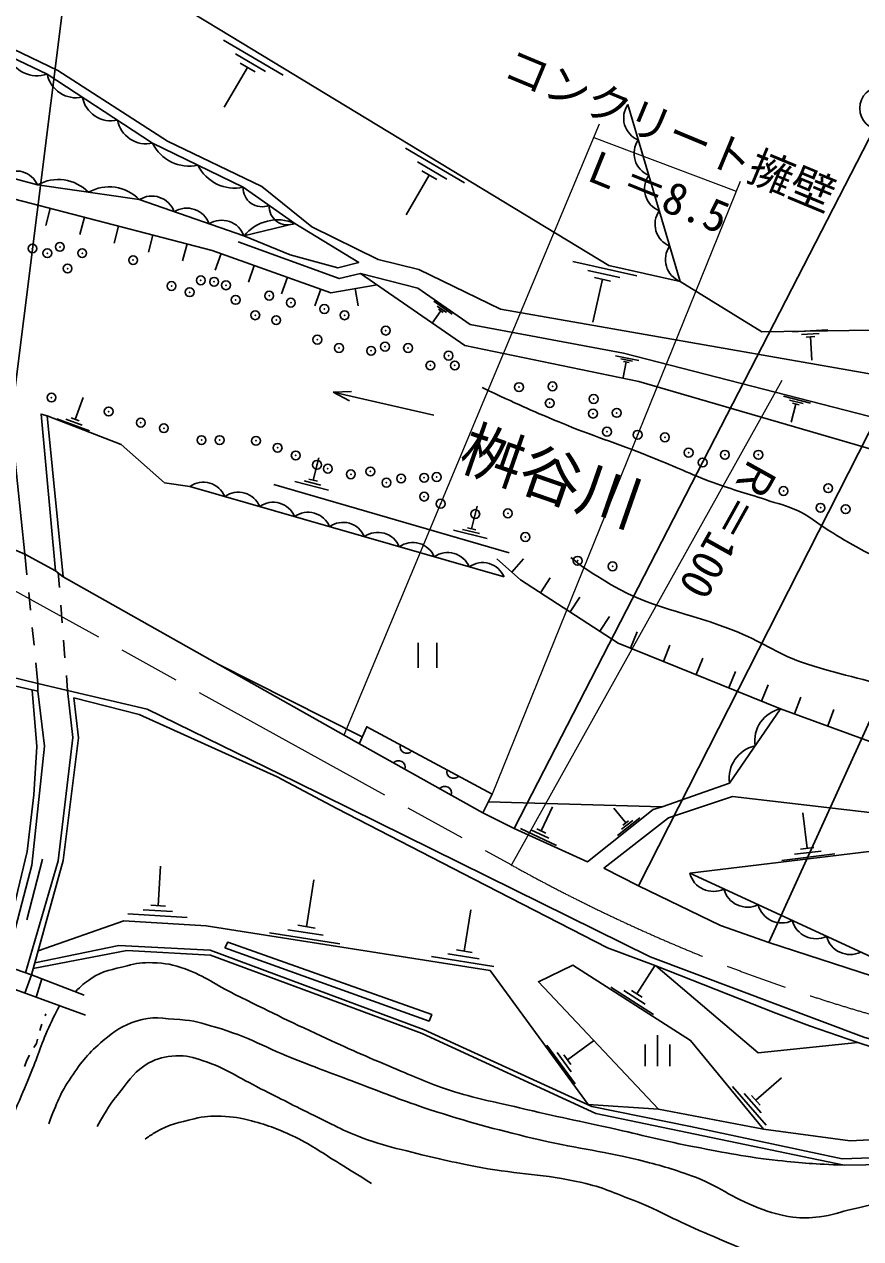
# Model space of a CAD drawing. Units: millimetres, scale not verified. Extents: x 40000 to 680000, y 20000 to 380000.
# Drawn here: x 117758 to 165095, y 249742 to 318508 of the extents above; entities that cross this region are included whole.
import ezdxf
from ezdxf.enums import TextEntityAlignment as Align

# ---------------------------------------------------------------- set-up
doc = ezdxf.new("R2010")
doc.units = ezdxf.units.MM
doc.header["$LTSCALE"] = 1000
doc.header["$PDMODE"] = 32
doc.header["$PDSIZE"] = 500
doc.linetypes.add('CHAIN', pattern=[18.5, 12, -1.5, 3.5, -1.5])
for name, color, linetype, lineweight in [('M-BGD', 7, 'Continuous', 25), ('M-BMK', 2, 'CHAIN', 13), ('M-STR-HTXT', 7, 'Continuous', 13), ('M-STR-STR1', 1, 'Continuous', 25)]:
    doc.layers.add(name, color=color, linetype=linetype, lineweight=lineweight)
doc.styles.add('ＭＳ ゴシック', font='')
doc.styles.get('ＭＳ ゴシック').set_extended_font_data('MS Gothic')

msp = doc.modelspace()

# ---------------------------------------------------------------- linework, layer by layer
at = {"layer": 'M-BGD'}
for p, q in [((116148, 289294), (122249, 337899)), ((129038, 317611), (132414, 315628)), ((129717, 316834), (131405, 315842)), ((130396, 316056), (129074, 313806)), ((129974, 316304), (130818, 315809)), ((151917, 313961), (154874, 303944)), ((165881, 312617), (145488, 272972)), ((173901, 311829), (152525, 269717)), ((139332, 311500), (142680, 309533)), ((140005, 310729), (141679, 309746)), ((140259, 310204), (141096, 309713)), ((140678, 309958), (139367, 307726)), ((179411, 309429), (159889, 266513)), ((119224, 308080), (118972, 307113)), ((121160, 307579), (120909, 306611)), ((123096, 307077), (122846, 306109)), ((125032, 306576), (124782, 305608)), ((126968, 306075), (126718, 305107)), ((128891, 305528), (128555, 304586)), ((130774, 304856), (130438, 303914)), ((148808, 305082), (152434, 304264)), ((132658, 304184), (132322, 303242)), ((149646, 304575), (151460, 304166)), ((150485, 304068), (149939, 301650)), ((150031, 304171), (150938, 303966)), ((134542, 303511), (134206, 302569)), ((136487, 303543), (136654, 302557)), ((140930, 302821), (141973, 302095)), ((141331, 302284), (140846, 301589)), ((141130, 302553), (141652, 302189)), ((141200, 302375), (141461, 302193)), ((161243, 301084), (163226, 301203)), ((161749, 300948), (162740, 301008)), ((162006, 300798), (162502, 300828)), ((162254, 300813), (162334, 299492)), ((151217, 299739), (152529, 299472)), ((151523, 299563), (152179, 299430)), ((151828, 299387), (151651, 298513)), ((151665, 299420), (151992, 299354)), ((120633, 296136), (121088, 297367)), ((135245, 297671), (136280, 297709)), ((140933, 296368), (135245, 297671)), ((135245, 297671), (136160, 297186)), ((160717, 297457), (162257, 297063)), ((161069, 297230), (161839, 297033)), ((161421, 297003), (161158, 295977)), ((161228, 297053), (161613, 296954)), ((119966, 287229), (119048, 296333)), ((121443, 295487), (119596, 296169)), ((121038, 295811), (120115, 296153)), ((120864, 296051), (120402, 296221)), ((134107, 292691), (134423, 293965)), ((144910, 287212), (127128, 292337)), ((131888, 292458), (145198, 288587)), ((134983, 292135), (133072, 292610)), ((134545, 292413), (133590, 292651)), ((134346, 292632), (133868, 292750)), ((143074, 289945), (143391, 291219)), ((143951, 289389), (142040, 289864)), ((143512, 289667), (142557, 289904)), ((143313, 289886), (142835, 290004)), ((145352, 287485), (146014, 288235)), ((146972, 286320), (147517, 287158)), ((148649, 285230), (149194, 286068)), ((150326, 284140), (150871, 284978)), ((152070, 283180), (152444, 284107)), ((140058, 283475), (140058, 282075)), ((141108, 282075), (141108, 283475)), ((153925, 282431), (154299, 283359)), ((136878, 278157), (128662, 282316)), ((155779, 281683), (156154, 282611)), ((157634, 280935), (158008, 281862)), ((120205, 280775), (118528, 281184)), ((159489, 280186), (159863, 281114)), ((161353, 279463), (161698, 280402)), ((160563, 279753), (157667, 275540)), ((163231, 278774), (163575, 279713)), ((143718, 273864), (136852, 277688)), ((144023, 274474), (153861, 274196)), ((147013, 272831), (147650, 274188)), ((151793, 273282), (151119, 274121)), ((162066, 271852), (161823, 273858)), ((152590, 273578), (151332, 272567)), ((152191, 273430), (151562, 272925)), ((151950, 273409), (151635, 273156)), ((147872, 272014), (145836, 272970)), ((147442, 272423), (146425, 272901)), ((147268, 272712), (146759, 272951)), ((162849, 271692), (161344, 271509)), ((162442, 271897), (161690, 271806)), ((117910, 267792), (118779, 271228)), ((163632, 271532), (160622, 271167)), ((125330, 268594), (125465, 270828)), ((155418, 270435), (170901, 263288)), ((133730, 267410), (134147, 270066)), ((126151, 268265), (124476, 268366)), ((125749, 268569), (124912, 268620)), ((142660, 266025), (143028, 268367)), ((126972, 267935), (123622, 268137)), ((135618, 266432), (131633, 267059)), ((134674, 266921), (132681, 267234)), ((134228, 267331), (133232, 267488)), ((144324, 265163), (140811, 265715)), ((143492, 265594), (141736, 265870)), ((143099, 265956), (142221, 266094)), ((152424, 263610), (153457, 265224)), ((117795, 263639), (118159, 264691)), ((118421, 263411), (118745, 264464)), ((153376, 262431), (150955, 263981)), ((152900, 263020), (151689, 263795)), ((152726, 263416), (152121, 263803)), ((118985, 262478), (118937, 262359)), ((118704, 261776), (118637, 261526)), ((118752, 261895), (118704, 261776)), ((118441, 260793), (118304, 260561)), ((118508, 261043), (118441, 260793)), ((148933, 258509), (147328, 260707)), ((148497, 259876), (149963, 260946)), ((152887, 259517), (152887, 260742)), ((153587, 259517), (153587, 261267)), ((154287, 259517), (154287, 260742)), ((118051, 260130), (117914, 259898)), ((148715, 259192), (147912, 260292)), ((148698, 259601), (148296, 260150)), ((117914, 259898), (117765, 259500)), ((159160, 257583), (160614, 258850)), ((159746, 256176), (157846, 258358)), ((159453, 256879), (158503, 257970)), ((159397, 257311), (158922, 257856))]:
    msp.add_line(p, q, dxfattribs=at)
for points in [[(99953, 323866), (105917, 321852), (111051, 320035), (119661, 315888), (125862, 311899), (131194, 309332), (134037, 307041), (137789, 305185), (140080, 304632), (144701, 302381), (173371, 297362), (181296, 298968), (184811, 300916), (186852, 305682)], [(181217, 308684), (178532, 304576), (165696, 301180), (159495, 301101), (154874, 303944), (150846, 304853), (128849, 318191), (123975, 321163), (118534, 323831), (105559, 321973)], [(100269, 323037), (110207, 319914), (119054, 315688), (125018, 311778), (130152, 309290), (133075, 307236), (130191, 306525), (124267, 308579), (118501, 309408), (110720, 311502), (104260, 313225)], [(103599, 311321), (108722, 310814), (119544, 307997), (128391, 305706), (135105, 303310), (137721, 303751)], [(133075, 307236), (136684, 305028), (135499, 304712), (132813, 305449), (130191, 306525)], [(129864, 306187), (135578, 304107), (136789, 304396)], [(80012, 304296), (82878, 303094), (90952, 299109), (99097, 294598), (102801, 291123), (116036, 281784), (118528, 281184)], [(136789, 304396), (142687, 300315), (152534, 298288), (166279, 294272)], [(136789, 304396), (140034, 303567), (142983, 301513), (151672, 299881), (166865, 295984)], [(118517, 280740), (115919, 281337), (101259, 291877), (98626, 294458), (89437, 299381), (85382, 301356), (79870, 303940)], [(101374, 296893), (102664, 296182), (117251, 288731), (117787, 288502), (116961, 296498)], [(119048, 296333), (118706, 296439), (119522, 287557)], [(119048, 296333), (123231, 294707), (125689, 292548), (127128, 292337)], [(118209, 280810), (118476, 277617), (118292, 274879), (117923, 271667), (117397, 269455), (117002, 267744), (106180, 273589), (103547, 275590), (100862, 277670), (98413, 279408), (93805, 285780), (86644, 292310), (83642, 293705), (81799, 293863), (77507, 292152), (74754, 291042)], [(117787, 288502), (119522, 287557), (119966, 287229), (136852, 277688)], [(176563, 274538), (169177, 276592), (160563, 279753), (151365, 283464), (145836, 287058), (144493, 288243)], [(116702, 265179), (118177, 270902), (118896, 277625), (118517, 280740), (118528, 281184)], [(117822, 264805), (119666, 271144), (120497, 278119), (120205, 280775), (124710, 279734), (133124, 275614), (153170, 265703), (165264, 261156), (170706, 259594), (176393, 258471), (183010, 257505), (218073, 254692), (232449, 253393), (237873, 253025), (241577, 253095), (245000, 253323), (247557, 253515), (248521, 253729)], [(118159, 264691), (119949, 271151), (120827, 278102), (120564, 280366), (124250, 279418), (132061, 275890), (135449, 274100), (143208, 270098), (150773, 266218), (153494, 265200), (160287, 262515), (162200, 261795), (164938, 260847), (168467, 259706), (171293, 259039), (175154, 258161), (182615, 257161), (192954, 256248), (202081, 255528), (210630, 254897), (216525, 254417), (228563, 253387)], [(136707, 277771), (137135, 278735), (144244, 274917), (143718, 273864)], [(143718, 273864), (145488, 272972), (149635, 271076), (153343, 274054), (153861, 274196), (157667, 275540)], [(150549, 270731), (154209, 273574), (157842, 274786), (171586, 273179), (184475, 271073), (196165, 268545), (201339, 267124)], [(155418, 270435), (167284, 271874), (202682, 265307)], [(150549, 270731), (152525, 269717), (157168, 267479), (159889, 266513), (167963, 263898), (170901, 263288), (178442, 261581), (186140, 260677), (205176, 259044), (221851, 257320), (236060, 256089), (239634, 256047)], [(118533, 266040), (123386, 267737), (128056, 267456), (144120, 264931), (149664, 257339)], [(113332, 266341), (113033, 265376), (121213, 262392)], [(113332, 266341), (116298, 265320), (118159, 264691), (121143, 263533)], [(246579, 253153), (245596, 252781), (240611, 251740), (239078, 251798), (233537, 252498), (232931, 252498), (216080, 253603), (210287, 253209), (201019, 253288), (179560, 253603), (173268, 254578), (164052, 254262), (155468, 256105), (149887, 257237), (140355, 261581), (128270, 266084), (123109, 266347), (118346, 265365)], [(118259, 265051), (123557, 266058), (128287, 265796), (140271, 261353), (150104, 256824), (164164, 253902), (173985, 254060), (179857, 253165), (210663, 252770), (216192, 253165), (233544, 252190), (240679, 251295), (246472, 252585), (247231, 253203)], [(153651, 257085), (146856, 264291), (148805, 265239), (155466, 260973), (159594, 255938)], [(153494, 265200), (159297, 260276), (164938, 260847)], [(149664, 257339), (153651, 257085), (159594, 255938), (164491, 255280), (172917, 255727), (180263, 254332), (201353, 254411), (211753, 253858), (216251, 254439)]]:
    msp.add_lwpolyline(points, dxfattribs=at)
msp.add_lwpolyline([(129102, 266221), (129277, 266537), (140815, 262430), (140663, 262067)], close=True, dxfattribs=at)
msp.add_circle((166291, 313750), 1250, dxfattribs=at)
for centre, radius, start, end in [((118488, 317346), 1752, 200.07808, 288.85631), ((120685, 316009), 1663, 191.11835, 282.38162), ((122673, 314705), 1663, 191.11835, 282.38162), ((153019, 313197), 1341, 145.28521, 247.61609), ((124661, 313402), 1663, 191.11835, 282.38162), ((127079, 312762), 2284, 205.50919, 282.77973), ((153610, 311194), 1341, 145.28521, 247.61609), ((117330, 308932), 1264, 22.13743, 127.74646), ((129647, 311518), 2284, 205.50919, 282.77973), ((119676, 307349), 2371, 43.91899, 119.71094), ((154202, 309191), 1341, 145.28521, 247.61609), ((122559, 306934), 2371, 43.91899, 119.71094), ((124979, 307441), 1342, 19.74177, 122.01877), ((131197, 309225), 1048, 176.41503, 293.39334), ((126953, 306757), 1342, 19.74177, 122.01877), ((132659, 308198), 1048, 176.41503, 293.39334), ((128928, 306072), 1342, 19.74177, 122.01877), ((132101, 304983), 2454, 66.62856, 141.07428), ((154793, 307187), 1341, 145.28521, 247.61609), ((155385, 305184), 1341, 145.28521, 247.61609), ((127893, 291277), 1307, 22.04895, 125.79151), ((129868, 290708), 1307, 22.04895, 125.79151), ((131844, 290138), 1307, 22.04895, 125.79151), ((133820, 289569), 1307, 22.04895, 125.79151), ((135795, 288999), 1307, 22.04895, 125.79151), ((137771, 288430), 1307, 22.04895, 125.79151), ((139747, 287860), 1307, 22.04895, 125.79151), ((141723, 287291), 1307, 22.04895, 125.79151), ((143698, 286721), 1307, 22.04895, 125.79151), ((160979, 277916), 1884, 102.75963, 188.22332), ((139408, 277610), 384, 164.44294, 319.08217), ((159531, 275810), 1884, 102.75963, 188.22332), ((138933, 276432), 384, 343.56052, 138.19976), ((142051, 276191), 384, 164.44294, 319.08217), ((141554, 274973), 384, 343.56052, 138.19976), ((156757, 270792), 1386, 194.95965, 295.48904), ((158692, 269899), 1386, 194.95965, 295.48904), ((160628, 269006), 1386, 194.95965, 295.48904), ((162563, 268112), 1386, 194.95965, 295.48904), ((164498, 267219), 1386, 194.95965, 295.48904)]:
    msp.add_arc(centre, radius, start, end, dxfattribs=at)
for points, knots in [([(143672, 297936), (145734, 296965), (146301, 296705), (148017, 295988), (149996, 295161), (151157, 294830), (153151, 294039), (154476, 293514), (155191, 293153), (156521, 292644), (157745, 292175), (158465, 292008), (159707, 291591), (160418, 291352), (160843, 291284), (161524, 290971), (162252, 290635), (162573, 290291), (163256, 289871), (163975, 289428), (164371, 289166), (165117, 288770), (166114, 288241), (166713, 288020), (167761, 287600), (170244, 286606), (171639, 286049), (174180, 285216), (174814, 285008), (175167, 284882), (175812, 284716), (176832, 284453), (177399, 284252), (178445, 284136), (180316, 283929), (181389, 284202), (183264, 284031), (183965, 283967), (184352, 283860), (185028, 283662), (185965, 283389), (186385, 282970), (187251, 282519), (187622, 282327), (187797, 282140), (188198, 282020), (188662, 281881), (188946, 281895), (189430, 281874), (190253, 281840), (190717, 281971), (191537, 281906), (191918, 281876), (192120, 281781), (192499, 281729), (192770, 281692), (192863, 281681), (193195, 281652)], [0, 0, 0, 0, 1, 1, 1, 2, 2, 2, 3, 3, 3, 4, 4, 4, 5, 5, 5, 6, 6, 6, 7, 7, 7, 8, 8, 8, 9, 9, 9, 10, 10, 10, 11, 11, 11, 12, 12, 12, 13, 13, 13, 14, 14, 14, 15, 15, 15, 16, 16, 16, 17, 17, 17, 18, 18, 18, 19, 19, 19, 19]), ([(148680, 288317), (149450, 287696), (149753, 287535), (150470, 287080), (153192, 285352), (155179, 285309), (158159, 284078), (159698, 283442), (160444, 282801), (162029, 282288), (164242, 281572), (165546, 281389), (167769, 280708), (168136, 280596), (168334, 280508), (168691, 280366), (169905, 279883), (170517, 279458), (171719, 278944), (172363, 278668), (172686, 278374), (173377, 278259), (175021, 277987), (175982, 278156), (177643, 278286), (179394, 278422), (180315, 278965), (182066, 279102), (183738, 279232), (184703, 279268), (186358, 278997), (187870, 278748), (188630, 278254), (190071, 277733), (192125, 276989), (193197, 276353), (195279, 275692), (196598, 275274), (197328, 274944), (198702, 274779), (200400, 274576), (201369, 274480), (203075, 274584), (203897, 274634), (204357, 274722), (205158, 274912), (205927, 275093), (206235, 275567), (207007, 275731), (207259, 275784), (207412, 275728), (207663, 275672), (208216, 275551), (208493, 275347), (208962, 275029), (209330, 274779), (209450, 274524), (209675, 274139), (210146, 273338), (209945, 272693), (210354, 271857), (210559, 271440), (210663, 271193), (210951, 270828), (211772, 269784), (212166, 269105), (213216, 268293), (213630, 267972), (213881, 267756), (214394, 267653), (214670, 267597), (214802, 267581), (215112, 267598)], [0, 0, 0, 0, 1, 1, 1, 2, 2, 2, 3, 3, 3, 4, 4, 4, 5, 5, 5, 6, 6, 6, 7, 7, 7, 8, 8, 8, 9, 9, 9, 10, 10, 10, 11, 11, 11, 12, 12, 12, 13, 13, 13, 14, 14, 14, 15, 15, 15, 16, 16, 16, 17, 17, 17, 18, 18, 18, 19, 19, 19, 20, 20, 20, 21, 21, 21, 22, 22, 22, 23, 23, 23, 24, 24, 24, 24]), ([(120658, 263721), (120995, 264085), (121153, 264206), (121516, 264457), (122217, 264942), (122746, 264974), (123570, 265194), (124117, 265340), (124443, 265390), (125009, 265370), (125748, 265343), (126178, 265281), (126870, 265019), (128022, 264581), (128575, 264130), (129678, 263579), (131580, 262630), (132646, 262100), (134576, 261210), (136148, 260485), (137033, 260088), (138631, 259419), (139868, 258901), (140549, 258569), (141825, 258155), (143339, 257664), (144226, 257523), (145775, 257155), (147927, 256644), (149145, 256408), (151304, 255926), (153018, 255544), (153966, 255270), (155692, 254943), (157529, 254596), (158556, 254373), (160414, 254171), (161874, 254012), (162384, 253978), (164164, 253902)], [0, 0, 0, 0, 1, 1, 1, 2, 2, 2, 3, 3, 3, 4, 4, 4, 5, 5, 5, 6, 6, 6, 7, 7, 7, 8, 8, 8, 9, 9, 9, 10, 10, 10, 11, 11, 11, 12, 12, 12, 13, 13, 13, 13]), ([(117216, 256962), (117640, 257934), (117748, 258188), (118076, 258980), (118512, 260036), (118668, 260664), (119146, 261701), (119370, 262185), (119444, 262352), (119743, 262928)], [0, 0, 0, 0, 1, 1, 1, 2, 2, 2, 3, 3, 3, 3]), ([(119144, 256249), (119609, 257477), (119774, 257933), (120408, 258882), (121008, 259778), (121398, 260269), (122225, 260962), (122875, 261507), (123288, 261803), (124094, 262068), (125013, 262369), (125604, 262202), (126569, 262147), (127367, 262101), (127803, 261948), (128570, 261725), (130467, 261175), (131416, 260545), (133257, 259830), (134630, 259296), (135402, 259007), (136782, 258493), (138301, 257926), (139137, 257564), (140679, 257065), (142959, 256327), (144260, 255982), (146589, 255415), (148884, 254856), (150220, 254770), (152513, 254204), (153701, 253910), (154362, 253718), (155515, 253309), (157059, 252760), (157760, 252062), (159297, 251492), (160043, 251215), (160476, 251075), (161263, 250965), (161841, 250885), (162176, 250921), (162755, 250983), (163505, 251062), (163897, 251262), (164634, 251422), (166840, 251900), (168061, 252280), (170303, 252545), (171721, 252713), (172529, 252788), (173954, 252703), (174344, 252680), (174563, 252636), (174937, 252527), (175772, 252286), (176173, 251969), (176973, 251632), (178304, 251073), (179020, 250657), (180414, 250281), (181765, 249915), (182540, 249766), (183925, 249561), (186277, 249213), (187621, 249222), (189998, 249157), (195385, 249010), (198422, 248914), (203795, 249333), (207158, 249595), (209017, 249992), (212361, 250439), (215016, 250793), (216480, 251225), (219154, 251386), (221824, 251548), (223340, 251527), (226000, 251246), (229570, 250868), (231558, 250408), (235005, 249403), (237825, 248580), (239452, 248137), (242043, 246752), (243707, 245863), (244657, 245340), (246081, 244102), (247021, 243284), (247470, 242742), (248345, 241855), (248668, 241528), (248842, 241339), (249164, 241012), (249466, 240706), (249602, 240495), (249948, 240240), (250171, 240077), (250328, 240029), (250592, 239948), (250738, 239902), (250794, 239886), (250972, 239853)], [0, 0, 0, 0, 1, 1, 1, 2, 2, 2, 3, 3, 3, 4, 4, 4, 5, 5, 5, 6, 6, 6, 7, 7, 7, 8, 8, 8, 9, 9, 9, 10, 10, 10, 11, 11, 11, 12, 12, 12, 13, 13, 13, 14, 14, 14, 15, 15, 15, 16, 16, 16, 17, 17, 17, 18, 18, 18, 19, 19, 19, 20, 20, 20, 21, 21, 21, 22, 22, 22, 23, 23, 23, 24, 24, 24, 25, 25, 25, 26, 26, 26, 27, 27, 27, 28, 28, 28, 29, 29, 29, 30, 30, 30, 31, 31, 31, 32, 32, 32, 33, 33, 33, 34, 34, 34, 34]), ([(121881, 256096), (122432, 257060), (122611, 257388), (123215, 258115), (123766, 258779), (124026, 259253), (124777, 259677), (125328, 259988), (125709, 260058), (126339, 260099), (126951, 260138), (127300, 260006), (127884, 259818), (129226, 259385), (129866, 258862), (131131, 258238), (132322, 257651), (132972, 257286), (134168, 256711), (135335, 256149), (135967, 255774), (137187, 255342), (138034, 255041), (138528, 254930), (139399, 254710), (141026, 254298), (141944, 254086), (143594, 253779), (145816, 253366), (147113, 253420), (149317, 252919), (150505, 252649), (151131, 252346), (152266, 251901), (153851, 251280), (154657, 250738), (156233, 250093), (157911, 249406), (158819, 248888), (160586, 248478), (161423, 248284), (161904, 248183), (162762, 248162), (164570, 248119), (165576, 248370), (167379, 248513), (169828, 248708), (171189, 249026), (173645, 249040), (175747, 249052), (176911, 248735), (178999, 248496), (181555, 248203), (182965, 247845), (185529, 247636), (187396, 247483), (188456, 247628), (190321, 247460), (192100, 247300), (193075, 247032), (194850, 246828), (196922, 246590), (198083, 246353), (200168, 246354), (202532, 246356), (203848, 246631), (206189, 246951), (208496, 247267), (209779, 247512), (212070, 247934), (214959, 248467), (216523, 249094), (219442, 249426), (222644, 249790), (224481, 249866), (227692, 249584), (229860, 249394), (231041, 248989), (233134, 248390), (235677, 247663), (237025, 246992), (239418, 245863), (240891, 245168), (241664, 244664), (243016, 243756), (245307, 242218), (246165, 240811), (248335, 239105), (249194, 238429), (249687, 238054), (250634, 237507), (251021, 237284), (251282, 237230), (251722, 237156), (251889, 237129), (251989, 237107), (252155, 237141), (252834, 237283), (253235, 237413), (253794, 237823), (254570, 238393), (254839, 238977), (255128, 239895), (255372, 240668), (255323, 241144), (255426, 241948), (255606, 243351), (255527, 244165), (255830, 245547), (256157, 247036), (256353, 247900), (257059, 249251), (257462, 250023), (257890, 250330), (258498, 250953), (259468, 251949), (260160, 252348), (261271, 253183), (262021, 253746), (262420, 254109), (263255, 254534), (264210, 255021), (264874, 254958), (265888, 255306), (266689, 255582), (267157, 255702), (267907, 256096), (268654, 256489), (268922, 256699), (269697, 257308)], [0, 0, 0, 0, 1, 1, 1, 2, 2, 2, 3, 3, 3, 4, 4, 4, 5, 5, 5, 6, 6, 6, 7, 7, 7, 8, 8, 8, 9, 9, 9, 10, 10, 10, 11, 11, 11, 12, 12, 12, 13, 13, 13, 14, 14, 14, 15, 15, 15, 16, 16, 16, 17, 17, 17, 18, 18, 18, 19, 19, 19, 20, 20, 20, 21, 21, 21, 22, 22, 22, 23, 23, 23, 24, 24, 24, 25, 25, 25, 26, 26, 26, 27, 27, 27, 28, 28, 28, 29, 29, 29, 30, 30, 30, 31, 31, 31, 32, 32, 32, 33, 33, 33, 34, 34, 34, 35, 35, 35, 36, 36, 36, 37, 37, 37, 38, 38, 38, 39, 39, 39, 40, 40, 40, 41, 41, 41, 42, 42, 42, 43, 43, 43, 43]), ([(124605, 255385), (124869, 255590), (124973, 255644), (125221, 255790), (125985, 256241), (126507, 256316), (127367, 256531), (127952, 256678), (128301, 256690), (128904, 256672), (129581, 256652), (129965, 256589), (130620, 256414), (131620, 256148), (132169, 255937), (133101, 255486), (134123, 254991), (134629, 254588), (135597, 253996), (136307, 253562), (136533, 253422), (137407, 252872)], [0, 0, 0, 0, 1, 1, 1, 2, 2, 2, 3, 3, 3, 4, 4, 4, 5, 5, 5, 6, 6, 6, 7, 7, 7, 7])]:
    msp.add_open_spline(points, degree=3, knots=knots, dxfattribs=at)
for p in [(118221, 305810), (119770, 305903), (119059, 305547), (121034, 305547), (123917, 305153), (120205, 304679), (127748, 304007), (128499, 303928), (129170, 303731), (126089, 303691), (127116, 303336), (131619, 303138), (129723, 302901), (132843, 302743), (134739, 302388), (130829, 302032), (132014, 301756), (135884, 302032), (138214, 301164), (134344, 300650), (134344, 300650), (135568, 300176), (137385, 300018), (138175, 300255), (139478, 300176), (141769, 299742), (140742, 299189), (142124, 299189), (145758, 297964), (147654, 298004), (119296, 297372), (147496, 297056), (149984, 297293), (122535, 296582), (149944, 296464), (151287, 296503), (124352, 295950), (125655, 295634), (127788, 294963), (128815, 294963), (130868, 294923), (130868, 294923), (150734, 295437), (152472, 295265), (154012, 295121), (132093, 294528), (133120, 294094), (155355, 294252), (157409, 294133), (159305, 294133), (134324, 293566), (156149, 293697), (134936, 293344), (136240, 293028), (137345, 293186), (139083, 292791), (140387, 292830), (141097, 292870), (138254, 292554), (160726, 292080), (163254, 292238), (140387, 291764), (141323, 291360), (141323, 291360), (143280, 290774), (145126, 290816), (162820, 291132), (162820, 291132), (164242, 291053), (146113, 289473), (149075, 288130), (151050, 287814)]:
    msp.add_point(p, dxfattribs=at)
at = {"layer": 'M-BMK'}
msp.add_line((95257, 298561), (145322, 270909), dxfattribs=at)
msp.add_arc((192491, 355600), 96940, 240.88377, 257.97052, dxfattribs=at)
at = {"layer": 'M-STR-HTXT'}
for p, q in [((150300, 312856), (135850, 278254)), ((149985, 312101), (158052, 309063)), ((158268, 309597), (144244, 274917)), ((160623, 298341), (145322, 270909))]:
    msp.add_line(p, q, dxfattribs=at)
at = {"layer": 'M-STR-STR1'}
for p, q in [((117787, 288502), (117906, 287331)), ((119683, 287475), (119750, 286618)), ((118007, 286336), (118107, 285341)), ((119828, 285621), (119905, 284624)), ((118208, 284346), (118309, 283351)), ((119983, 283627), (120060, 282630)), ((118410, 282356), (118528, 281184)), ((120138, 281633), (120205, 280775))]:
    msp.add_line(p, q, dxfattribs=at)

# ---------------------------------------------------------------- texts
at = {"layer": 'M-BGD', "style": 'ＭＳ ゴシック'}
msp.add_text('桝谷川', height=2566, rotation=340.821, dxfattribs=at).set_placement((141952, 292723), align=Align.BOTTOM_LEFT)
at = {"layer": 'M-STR-HTXT', "style": 'ＭＳ ゴシック'}
for s, rotation, p in [('コンクリート擁壁', 337.457, (144492, 314998)), ('Ｌ＝8.5', 337.982, (148848, 309378)), ('Ｒ＝100', 240.848, (158526, 294582))]:
    msp.add_text(s, height=1833, rotation=rotation, dxfattribs=at).set_placement(p, align=Align.BOTTOM_LEFT)

doc.saveas('drawing.dxf')
